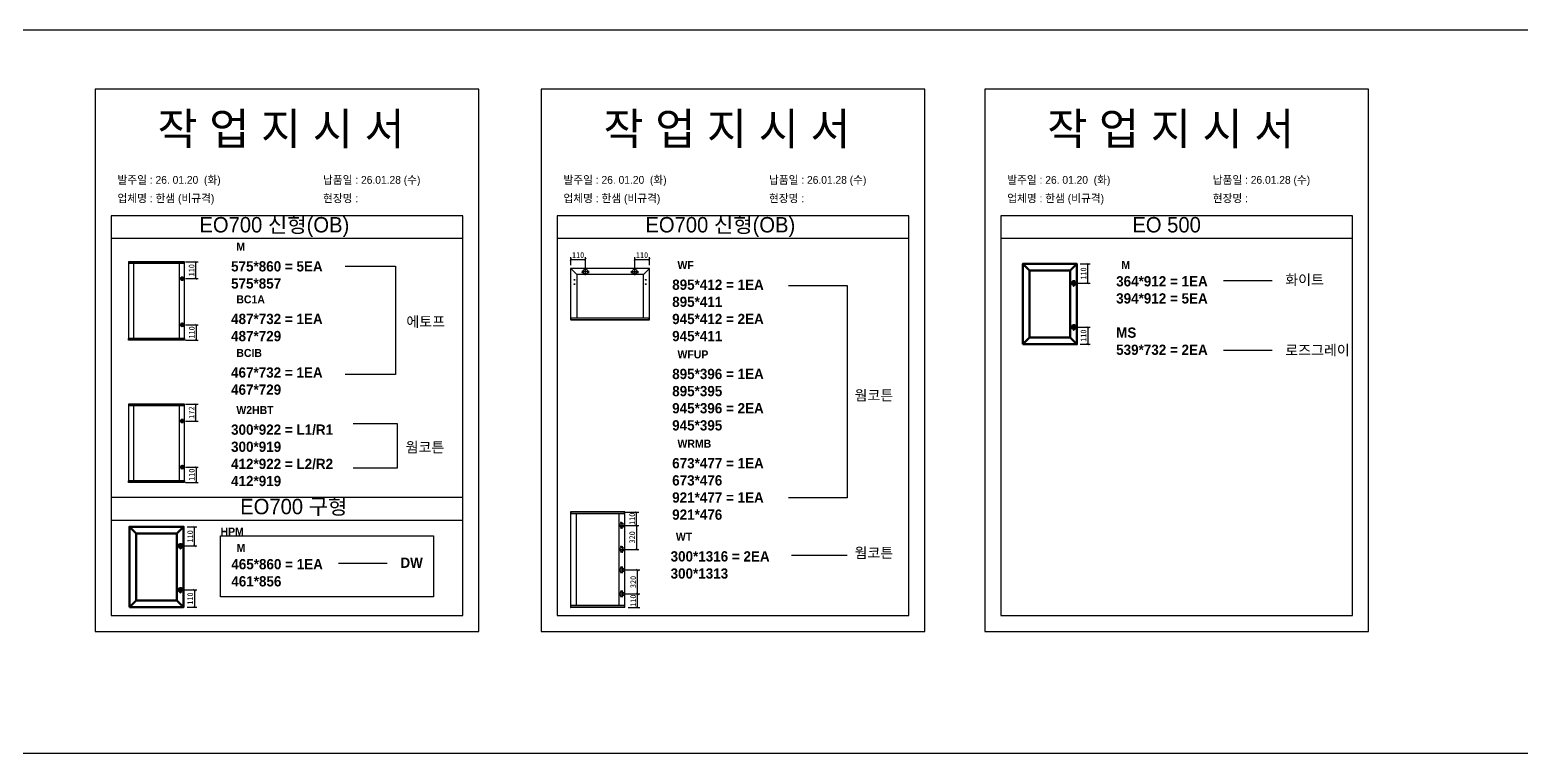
# Model space of a CAD drawing. Header units: millimetres. Extents: x -44117 to 256353, y -2095463 to 65325.
# Drawn here: x 110430 to 116962, y -648275 to -645107 of the extents above; entities that cross this region are included whole.
import ezdxf

# ---------------------------------------------------------------- set-up
doc = ezdxf.new("R2010")
doc.units = ezdxf.units.MM
doc.header["$LTSCALE"] = 10
doc.layers.add('Layer1', color=7, linetype='Continuous', lineweight=70)
doc.styles.add('MtX_Gulim', font='')
doc.styles.get('MtX_Gulim').set_extended_font_data('Gulim', bold=True)
doc.dimstyles.new('ISO-25', dxfattribs={"dimtxt": 2.5, "dimasz": 2.5, "dimexe": 1, "dimexo": 1, "dimtad": 1, "dimtxsty": 'Standard', "dimblk": 'ARCHTICK', "dimcen": 2.5, "dimadec": 0, "dimazin": 0, "dimtfac": 1, "dimtmove": 0, "dimatfit": 3, "dimfxl": 0, "dimarcsym": 0})

# ---------------------------------------------------------------- blocks, each defined once
blk = doc.blocks.new('_ArchTick')
at = {"color": 0, "linetype": 'ByBlock', "const_width": 0.15}
blk.add_lwpolyline([(-0.5, -0.5), (0.5, 0.5)], dxfattribs=at)
blk = doc.blocks.new('*D4565')
at = {"color": 0, "lineweight": -2}
for p, q in [((111112.7, -646122.8), (111167.3, -646122.8)), ((111157.3, -646196.4), (111157.3, -646122.8)), ((111112.7, -646196.4), (111167.3, -646196.4))]:
    blk.add_line(p, q, dxfattribs=at)
at = {"layer": 'Defpoints', "color": 0}
for p in [(111097.7, -646122.8), (111157.3, -646122.8), (111097.7, -646196.4)]:
    blk.add_point(p, dxfattribs=at)
at = {"color": 0, "lineweight": -2, "xscale": 10, "yscale": 10, "zscale": 10}
for p, rotation in [((111157.3, -646122.8), 90), ((111157.3, -646196.4), 270)]:
    blk.add_blockref('_ArchTick', p, dxfattribs=dict(at, rotation=rotation))
at = {"color": 0, "insert": (111138.6, -646159.6), "char_height": 25, "attachment_point": 5, "rotation": 90}
blk.add_mtext('110', dxfattribs=at)
blk = doc.blocks.new('*D4566')
at = {"color": 0, "lineweight": -2}
for p, q in [((111112.7, -646398.3), (111168.3, -646398.3)), ((111158.3, -646398.3), (111158.3, -646465.2)), ((111112.7, -646465.2), (111168.3, -646465.2))]:
    blk.add_line(p, q, dxfattribs=at)
at = {"layer": 'Defpoints', "color": 0}
for p in [(111097.7, -646398.3), (111097.7, -646465.2), (111158.3, -646465.2)]:
    blk.add_point(p, dxfattribs=at)
at = {"color": 0, "lineweight": -2, "xscale": 10, "yscale": 10, "zscale": 10}
for p, rotation in [((111158.3, -646398.3), 90), ((111158.3, -646465.2), 270)]:
    blk.add_blockref('_ArchTick', p, dxfattribs=dict(at, rotation=rotation))
at = {"color": 0, "insert": (111139.5, -646431.8), "char_height": 25, "attachment_point": 5, "rotation": 90}
blk.add_mtext('110', dxfattribs=at)
blk = doc.blocks.new('*D4567')
at = {"color": 0, "lineweight": -2}
for p, q in [((111112.7, -646746.3), (111167.3, -646746.3)), ((111157.3, -646819.9), (111157.3, -646746.3)), ((111112.7, -646819.9), (111167.3, -646819.9))]:
    blk.add_line(p, q, dxfattribs=at)
at = {"layer": 'Defpoints', "color": 0}
for p in [(111097.7, -646746.3), (111157.3, -646746.3), (111097.7, -646819.9)]:
    blk.add_point(p, dxfattribs=at)
at = {"color": 0, "lineweight": -2, "xscale": 10, "yscale": 10, "zscale": 10}
for p, rotation in [((111157.3, -646746.3), 90), ((111157.3, -646819.9), 270)]:
    blk.add_blockref('_ArchTick', p, dxfattribs=dict(at, rotation=rotation))
at = {"color": 0, "insert": (111138.6, -646783.1), "char_height": 25, "attachment_point": 5, "rotation": 90}
blk.add_mtext('172', dxfattribs=at)
blk = doc.blocks.new('*D4568')
at = {"color": 0, "lineweight": -2}
for p, q in [((111112.7, -647021.8), (111168.3, -647021.8)), ((111158.3, -647021.8), (111158.3, -647088.7)), ((111112.7, -647088.7), (111168.3, -647088.7))]:
    blk.add_line(p, q, dxfattribs=at)
at = {"layer": 'Defpoints', "color": 0}
for p in [(111097.7, -647021.8), (111097.7, -647088.7), (111158.3, -647088.7)]:
    blk.add_point(p, dxfattribs=at)
at = {"color": 0, "lineweight": -2, "xscale": 10, "yscale": 10, "zscale": 10}
for p, rotation in [((111158.3, -647021.8), 90), ((111158.3, -647088.7), 270)]:
    blk.add_blockref('_ArchTick', p, dxfattribs=dict(at, rotation=rotation))
at = {"color": 0, "insert": (111139.5, -647055.2), "char_height": 25, "attachment_point": 5, "rotation": 90}
blk.add_mtext('110', dxfattribs=at)
blk = doc.blocks.new('*D4569')
at = {"color": 0, "lineweight": -2}
for p, q in [((112799.2, -646136.7), (112799.2, -646102.1)), ((112799.2, -646112.1), (112863.7, -646112.1)), ((112863.7, -646149.4), (112863.7, -646102.1))]:
    blk.add_line(p, q, dxfattribs=at)
at = {"layer": 'Defpoints', "color": 0}
for p in [(112863.7, -646112.1), (112799.2, -646151.7), (112863.7, -646164.4)]:
    blk.add_point(p, dxfattribs=at)
at = {"color": 0, "lineweight": -2, "xscale": 10, "yscale": 10, "zscale": 10, "rotation": 180}
blk.add_blockref('_ArchTick', (112799.2, -646112.1), dxfattribs=at)
at = {"color": 0, "lineweight": -2, "xscale": 10, "yscale": 10, "zscale": 10}
blk.add_blockref('_ArchTick', (112863.7, -646112.1), dxfattribs=at)
at = {"color": 0, "insert": (112831.4, -646093.3), "char_height": 25, "attachment_point": 5}
blk.add_mtext('110', dxfattribs=at)
blk = doc.blocks.new('*D4570')
at = {"color": 0, "lineweight": -2}
for p, q in [((113079.2, -646149.4), (113079.2, -646102.1)), ((113079.2, -646112.1), (113143.7, -646112.1)), ((113143.7, -646136.7), (113143.7, -646102.1))]:
    blk.add_line(p, q, dxfattribs=at)
at = {"layer": 'Defpoints', "color": 0}
for p in [(113143.7, -646112.1), (113079.2, -646164.4), (113143.7, -646151.7)]:
    blk.add_point(p, dxfattribs=at)
at = {"color": 0, "lineweight": -2, "xscale": 10, "yscale": 10, "zscale": 10, "rotation": 180}
blk.add_blockref('_ArchTick', (113079.2, -646112.1), dxfattribs=at)
at = {"color": 0, "lineweight": -2, "xscale": 10, "yscale": 10, "zscale": 10}
blk.add_blockref('_ArchTick', (113143.7, -646112.1), dxfattribs=at)
at = {"color": 0, "insert": (113111.5, -646093.3), "char_height": 25, "attachment_point": 5}
blk.add_mtext('110', dxfattribs=at)
blk = doc.blocks.new('*D4571')
at = {"color": 0, "lineweight": -2}
for p, q in [((113039, -647219.1), (113097, -647219.1)), ((113087, -647276.9), (113087, -647219.1)), ((113039, -647276.9), (113097, -647276.9))]:
    blk.add_line(p, q, dxfattribs=at)
at = {"layer": 'Defpoints', "color": 0}
for p in [(113024, -647219.1), (113087, -647219.1), (113024, -647276.9)]:
    blk.add_point(p, dxfattribs=at)
at = {"color": 0, "lineweight": -2, "xscale": 10, "yscale": 10, "zscale": 10}
for p, rotation in [((113087, -647219.1), 90), ((113087, -647276.9), 270)]:
    blk.add_blockref('_ArchTick', p, dxfattribs=dict(at, rotation=rotation))
at = {"color": 0, "insert": (113068.2, -647248), "char_height": 25, "attachment_point": 5, "rotation": 90}
blk.add_mtext('110', dxfattribs=at)
blk = doc.blocks.new('*D4572')
at = {"color": 0, "lineweight": -2}
for p, q in [((113039, -647577.5), (113101.5, -647577.5)), ((113091.5, -647636), (113091.5, -647577.5)), ((113050.7, -647636), (113101.5, -647636))]:
    blk.add_line(p, q, dxfattribs=at)
at = {"layer": 'Defpoints', "color": 0}
for p in [(113024, -647577.5), (113091.5, -647577.5), (113035.7, -647636)]:
    blk.add_point(p, dxfattribs=at)
at = {"color": 0, "lineweight": -2, "xscale": 10, "yscale": 10, "zscale": 10}
for p, rotation in [((113091.5, -647577.5), 90), ((113091.5, -647636), 270)]:
    blk.add_blockref('_ArchTick', p, dxfattribs=dict(at, rotation=rotation))
at = {"color": 0, "insert": (113072.8, -647606.8), "char_height": 25, "attachment_point": 5, "rotation": 90}
blk.add_mtext('110', dxfattribs=at)
blk = doc.blocks.new('*D4573')
at = {"color": 0, "lineweight": -2}
for p, q in [((113039, -647472.3), (113101.5, -647472.3)), ((113091.5, -647577.5), (113091.5, -647472.3)), ((113039, -647577.5), (113101.5, -647577.5))]:
    blk.add_line(p, q, dxfattribs=at)
at = {"layer": 'Defpoints', "color": 0}
for p in [(113024, -647472.3), (113091.5, -647472.3), (113024, -647577.5)]:
    blk.add_point(p, dxfattribs=at)
at = {"color": 0, "lineweight": -2, "xscale": 10, "yscale": 10, "zscale": 10}
for p, rotation in [((113091.5, -647472.3), 90), ((113091.5, -647577.5), 270)]:
    blk.add_blockref('_ArchTick', p, dxfattribs=dict(at, rotation=rotation))
at = {"color": 0, "insert": (113072.8, -647524.9), "char_height": 25, "attachment_point": 5, "rotation": 90}
blk.add_mtext('320', dxfattribs=at)
blk = doc.blocks.new('*D4574')
at = {"color": 0, "lineweight": -2}
for p, q in [((113039, -647276.9), (113097, -647276.9)), ((113087, -647276.9), (113087, -647382.1)), ((113039, -647382.1), (113097, -647382.1))]:
    blk.add_line(p, q, dxfattribs=at)
at = {"layer": 'Defpoints', "color": 0}
for p in [(113024, -647276.9), (113024, -647382.1), (113087, -647382.1)]:
    blk.add_point(p, dxfattribs=at)
at = {"color": 0, "lineweight": -2, "xscale": 10, "yscale": 10, "zscale": 10}
for p, rotation in [((113087, -647276.9), 90), ((113087, -647382.1), 270)]:
    blk.add_blockref('_ArchTick', p, dxfattribs=dict(at, rotation=rotation))
at = {"color": 0, "insert": (113068.2, -647329.5), "char_height": 25, "attachment_point": 5, "rotation": 90}
blk.add_mtext('320', dxfattribs=at)
blk = doc.blocks.new('*D4575')
at = {"color": 0, "lineweight": -2}
for p, q in [((111118.7, -647283), (111161.4, -647283)), ((111151.4, -647367.1), (111151.4, -647283)), ((111104.6, -647367.1), (111161.4, -647367.1))]:
    blk.add_line(p, q, dxfattribs=at)
at = {"layer": 'Defpoints', "color": 0}
for p in [(111103.7, -647283), (111151.4, -647283), (111089.6, -647367.1)]:
    blk.add_point(p, dxfattribs=at)
at = {"color": 0, "lineweight": -2, "xscale": 10, "yscale": 10, "zscale": 10}
for p, rotation in [((111151.4, -647283), 90), ((111151.4, -647367.1), 270)]:
    blk.add_blockref('_ArchTick', p, dxfattribs=dict(at, rotation=rotation))
at = {"color": 0, "insert": (111132.7, -647325.1), "char_height": 25, "attachment_point": 5, "rotation": 90}
blk.add_mtext('110', dxfattribs=at)
blk = doc.blocks.new('*D4576')
at = {"color": 0, "lineweight": -2}
for p, q in [((111104.6, -647559.7), (111161.4, -647559.7)), ((111151.4, -647559.7), (111151.4, -647635)), ((111118.7, -647635), (111161.4, -647635))]:
    blk.add_line(p, q, dxfattribs=at)
at = {"layer": 'Defpoints', "color": 0}
for p in [(111089.6, -647559.7), (111103.7, -647635), (111151.4, -647635)]:
    blk.add_point(p, dxfattribs=at)
at = {"color": 0, "lineweight": -2, "xscale": 10, "yscale": 10, "zscale": 10}
for p, rotation in [((111151.4, -647559.7), 90), ((111151.4, -647635), 270)]:
    blk.add_blockref('_ArchTick', p, dxfattribs=dict(at, rotation=rotation))
at = {"color": 0, "insert": (111132.7, -647597.4), "char_height": 25, "attachment_point": 5, "rotation": 90}
blk.add_mtext('110', dxfattribs=at)
blk = doc.blocks.new('*D4577')
at = {"color": 0, "lineweight": -2}
for p, q in [((115030.8, -646131.7), (115073.6, -646131.7)), ((115063.6, -646215.8), (115063.6, -646131.7)), ((115016.8, -646215.8), (115073.6, -646215.8))]:
    blk.add_line(p, q, dxfattribs=at)
at = {"layer": 'Defpoints', "color": 0}
for p in [(115015.8, -646131.7), (115063.6, -646131.7), (115001.8, -646215.8)]:
    blk.add_point(p, dxfattribs=at)
at = {"color": 0, "lineweight": -2, "xscale": 10, "yscale": 10, "zscale": 10}
for p, rotation in [((115063.6, -646131.7), 90), ((115063.6, -646215.8), 270)]:
    blk.add_blockref('_ArchTick', p, dxfattribs=dict(at, rotation=rotation))
at = {"color": 0, "insert": (115044.9, -646173.8), "char_height": 25, "attachment_point": 5, "rotation": 90}
blk.add_mtext('110', dxfattribs=at)
blk = doc.blocks.new('*D4578')
at = {"color": 0, "lineweight": -2}
for p, q in [((115016.8, -646408.4), (115073.6, -646408.4)), ((115063.6, -646408.4), (115063.6, -646483.7)), ((115030.8, -646483.7), (115073.6, -646483.7))]:
    blk.add_line(p, q, dxfattribs=at)
at = {"layer": 'Defpoints', "color": 0}
for p in [(115001.8, -646408.4), (115015.8, -646483.7), (115063.6, -646483.7)]:
    blk.add_point(p, dxfattribs=at)
at = {"color": 0, "lineweight": -2, "xscale": 10, "yscale": 10, "zscale": 10}
for p, rotation in [((115063.6, -646408.4), 90), ((115063.6, -646483.7), 270)]:
    blk.add_blockref('_ArchTick', p, dxfattribs=dict(at, rotation=rotation))
at = {"color": 0, "insert": (115044.9, -646446.1), "char_height": 25, "attachment_point": 5, "rotation": 90}
blk.add_mtext('110', dxfattribs=at)

msp = doc.modelspace()

# ---------------------------------------------------------------- linework, layer by layer
at = {"color": 1}
for p, q in [((104015.69829, -645106.54745), (196284.84516, -645106.54745)), ((104015.69829, -645106.54745), (196284.84516, -645106.54745)), ((104015.69829, -648274.77503), (196284.84516, -648274.77503)), ((104015.69829, -648274.77503), (196284.84516, -648274.77503))]:
    msp.add_line(p, q, dxfattribs=at)
for p, q in [((112326.75819, -645920.91069), (110786.75819, -645920.91069)), ((114279.8493, -645920.91069), (112739.8493, -645920.91069)), ((116223.23247, -645920.91069), (114683.23247, -645920.91069)), ((112326.75819, -646020.91069), (110786.75819, -646020.91069)), ((114279.8493, -646020.91069), (112739.8493, -646020.91069)), ((116223.23247, -646020.91069), (114683.23247, -646020.91069)), ((110861.85275, -646123.07695), (110861.85275, -646464.96384)), ((111108.35339, -646123.51968), (110861.85275, -646123.51968)), ((111108.10742, -646122.83099), (110862.09871, -646122.83099)), ((111107.12358, -646130.20984), (111107.12358, -646122.83099)), ((111108.35339, -646464.96384), (111108.35339, -646123.07695)), ((111108.35339, -646130.20984), (110861.85275, -646130.20984)), ((110883.74334, -646129.71792), (110883.74334, -646457.83095)), ((111086.21683, -646457.83095), (111086.21683, -646130.20984)), ((112798.86081, -646151.66475), (112798.86081, -646376.00508)), ((112825.20156, -646178.0055), (112798.9475, -646151.45547)), ((113143.74665, -646151.36879), (112799.15678, -646151.36879)), ((112825.20156, -646178.0055), (112825.20156, -646368.01406)), ((113117.70186, -646178.0055), (112825.20156, -646178.0055)), ((112879.82025, -646164.39118), (112847.53341, -646164.39118)), ((112852.72618, -646170.31045), (112847.99076, -646170.31045)), ((112850.35847, -646167.94274), (112850.35847, -646172.67816)), ((112863.67682, -646180.5346), (112863.67682, -646148.24776)), ((112879.36289, -646170.31045), (112874.62747, -646170.31045)), ((112876.99518, -646167.94274), (112876.99518, -646172.67816)), ((113063.08319, -646164.39118), (113095.37002, -646164.39118)), ((113068.27596, -646170.31045), (113063.54055, -646170.31045)), ((113065.90826, -646167.94274), (113065.90826, -646172.67816)), ((113079.22661, -646180.5346), (113079.22661, -646148.24776)), ((113094.91268, -646170.31045), (113090.17726, -646170.31045)), ((113092.54497, -646167.94274), (113092.54497, -646172.67816)), ((113117.70186, -646178.0055), (113143.95593, -646151.45547)), ((113117.70186, -646367.42214), (113117.70186, -646178.0055)), ((113144.04261, -646376.00508), (113144.04261, -646151.66475)), ((112812.17918, -646201.09065), (112818.09845, -646201.09065)), ((112812.17918, -646220.03232), (112818.09845, -646220.03232)), ((112815.13881, -646198.13102), (112815.13881, -646204.05029)), ((112815.13881, -646217.07268), (112815.13881, -646222.99195)), ((113130.72426, -646201.09065), (113124.80499, -646201.09065)), ((113130.72426, -646220.03232), (113124.80499, -646220.03232)), ((113127.76463, -646198.13102), (113127.76463, -646204.05029)), ((113127.76463, -646217.07268), (113127.76463, -646222.99195)), ((115870.8287, -646205.22389), (115657.8011, -646205.22389)), ((112798.86081, -646367.42214), (113144.04261, -646367.42214)), ((112798.86081, -646375.47234), (113143.74665, -646375.47234)), ((112799.15678, -646376.30104), (113143.74665, -646376.30104)), ((112800.34063, -646367.42214), (112800.34063, -646376.30104)), ((113142.56279, -646376.30104), (113142.56279, -646367.42214)), ((111108.35339, -646457.83095), (110861.85275, -646457.83095)), ((111108.35339, -646464.52112), (110861.85275, -646464.52112)), ((111108.10742, -646465.20981), (110862.09871, -646465.20981)), ((110863.08255, -646465.20981), (110863.08255, -646457.83095)), ((111107.12358, -646457.83095), (111107.12358, -646465.20981)), ((115870.8287, -646511.66239), (115657.8011, -646511.66239)), ((110861.85275, -646746.52081), (110861.85275, -647088.4077)), ((111108.35339, -646746.96355), (110861.85275, -646746.96355)), ((111108.35339, -646753.65371), (110861.85275, -646753.65371)), ((111108.10742, -646746.27485), (110862.09871, -646746.27485)), ((110883.74334, -646753.16178), (110883.74334, -647081.27482)), ((111086.21683, -647081.27482), (111086.21683, -646753.65371)), ((111107.12358, -646753.65371), (111107.12358, -646746.27485)), ((111108.35339, -647088.4077), (111108.35339, -646746.52081)), ((111108.35339, -647081.27482), (110861.85275, -647081.27482)), ((111108.35339, -647087.96498), (110861.85275, -647087.96498)), ((111108.10742, -647088.65367), (110862.09871, -647088.65367)), ((110863.08255, -647088.65367), (110863.08255, -647081.27482)), ((111107.12358, -647081.27482), (111107.12358, -647088.65367)), ((112326.75819, -647155.11819), (110786.75819, -647155.11819)), ((112798.74925, -647218.62322), (112798.74925, -647635.83108)), ((113035.74282, -647219.10253), (112798.74925, -647219.10253)), ((113035.74282, -647226.34548), (112798.74925, -647226.34548)), ((113035.47654, -647218.35693), (112799.01554, -647218.35693)), ((112800.08068, -647218.35693), (112800.08068, -647226.34548)), ((112822.44861, -647225.81291), (112822.44861, -647628.10883)), ((113011.77718, -647628.10883), (113011.77718, -647226.34548)), ((113034.4114, -647226.34548), (113034.4114, -647218.35693)), ((113035.74282, -647635.83108), (113035.74282, -647218.62322)), ((112326.75819, -647255.11819), (110786.75819, -647255.11819)), ((113009.5017, -647276.93961), (113038.55087, -647276.93961)), ((113021.36344, -647264.95679), (113017.10288, -647264.95679)), ((113021.36344, -647288.92243), (113017.10288, -647288.92243)), ((113019.23316, -647262.82651), (113019.23316, -647267.08707)), ((113019.23316, -647286.79215), (113019.23316, -647291.05271)), ((113024.02629, -647291.46421), (113024.02629, -647262.41503)), ((113019.23316, -647368.00905), (113019.23316, -647372.26961)), ((113024.02629, -647367.59757), (113024.02629, -647396.64675)), ((113009.5017, -647382.12216), (113038.55087, -647382.12216)), ((113021.36344, -647370.13933), (113017.10288, -647370.13933)), ((113021.36344, -647394.10497), (113017.10288, -647394.10497)), ((113019.23316, -647391.97469), (113019.23316, -647396.23525)), ((113765.82692, -647408.23377), (114009.28703, -647408.23377)), ((111995.83261, -647444.4498), (111782.80502, -647444.4498)), ((113009.5017, -647472.33216), (113038.55087, -647472.33216)), ((113021.36344, -647460.34933), (113017.10288, -647460.34933)), ((113021.36344, -647484.31497), (113017.10288, -647484.31497)), ((113019.23316, -647458.21905), (113019.23316, -647462.47961)), ((113019.23316, -647482.18469), (113019.23316, -647486.44525)), ((113024.02629, -647457.80756), (113024.02629, -647486.85674)), ((113019.23316, -647563.40157), (113019.23316, -647567.66213)), ((113024.02629, -647562.99009), (113024.02629, -647592.03927)), ((113035.74282, -647628.10883), (112798.74925, -647628.10883)), ((112800.08068, -647636.09737), (112800.08068, -647628.10883)), ((113009.5017, -647577.51469), (113038.55087, -647577.51469)), ((113021.36344, -647565.53185), (113017.10288, -647565.53185)), ((113021.36344, -647589.49749), (113017.10288, -647589.49749)), ((113019.23316, -647587.36721), (113019.23316, -647591.62777)), ((113034.4114, -647628.10883), (113034.4114, -647636.09737)), ((113035.74282, -647635.35178), (112798.74925, -647635.35178)), ((113035.47654, -647636.09737), (112799.01554, -647636.09737))]:
    msp.add_line(p, q)
for points in [[(110716.75819, -647741.74096), (112396.75819, -647741.74096), (112396.75819, -645365.74096), (110716.75819, -645365.74096)], [(112669.8493, -647741.74096), (114349.8493, -647741.74096), (114349.8493, -645365.74096), (112669.8493, -645365.74096)], [(114613.23247, -647741.74096), (116293.23247, -647741.74096), (116293.23247, -645365.74096), (114613.23247, -645365.74096)], [(111265.45228, -647322.71974), (112198.71604, -647322.71974), (112198.71604, -647589.84959), (111265.45228, -647589.84959)]]:
    msp.add_lwpolyline(points, close=True)
for points in [[(110786.75819, -645920.91069), (110786.75819, -647671.74096), (112326.75819, -647671.74096), (112326.75819, -645920.91069)], [(112739.8493, -645920.91069), (112739.8493, -647671.74096), (114279.8493, -647671.74096), (114279.8493, -645920.91069)], [(114683.23247, -645920.91069), (114683.23247, -647671.74096), (116223.23247, -647671.74096), (116223.23247, -645920.91069)], [(111811.7552, -646141.42121), (112031.54558, -646141.42121), (112031.54558, -646616.92924), (111811.7552, -646616.92924)], [(113752.1661, -646226.50544), (114009.15177, -646226.50544), (114009.15177, -647156.38781), (113752.1661, -647156.38781)], [(111845.88908, -646830.46326), (112038.62834, -646830.46326), (112038.62834, -647026.8745), (111845.88908, -647026.8745)]]:
    msp.add_lwpolyline(points)
for centre, radius in [((112850.35847, -646170.31045), 0.94708), ((112863.67682, -646164.39118), 10.35872), ((112876.99518, -646170.31045), 0.94708), ((113065.90826, -646170.31045), 0.94708), ((113079.22661, -646164.39118), 10.35872), ((113092.54497, -646170.31045), 0.94708), ((112815.13881, -646201.09065), 0.88789), ((112815.13881, -646220.03232), 0.88789), ((113127.76463, -646201.09065), 0.88789), ((113127.76463, -646220.03232), 0.88789), ((113024.02629, -647276.93961), 9.31997), ((113019.23316, -647264.95679), 0.85211), ((113019.23316, -647288.92243), 0.85211), ((113024.02629, -647382.12216), 9.31997), ((113019.23316, -647370.13933), 0.85211), ((113019.23316, -647394.10497), 0.85211), ((113024.02629, -647472.33216), 9.31997), ((113019.23316, -647460.34933), 0.85211), ((113019.23316, -647484.31497), 0.85211), ((113024.02629, -647577.51469), 9.31997), ((113019.23316, -647565.53185), 0.85211), ((113019.23316, -647589.49749), 0.85211)]:
    msp.add_circle(centre, radius)
for centre, radius, start, end in [((111108.10742, -646123.07695), 0.24596, 0, 90), ((112799.15678, -646151.66475), 0.29596, 90, 180), ((113143.74665, -646151.66475), 0.29596, 0, 90), ((112799.15678, -646376.00508), 0.29596, 180, 270), ((113143.74665, -646376.00508), 0.29596, 270, 0), ((110862.09871, -646464.96385), 0.24596, 180, 270), ((111108.10742, -646464.96385), 0.24596, 270, 0), ((111108.10742, -646746.52081), 0.24596, 0, 90), ((110862.09871, -647088.40771), 0.24596, 180, 270), ((111108.10742, -647088.40771), 0.24596, 270, 0), ((112799.01554, -647218.62322), 0.26628, 90, 180), ((113035.47654, -647218.62322), 0.26628, 0, 90), ((112799.01554, -647635.83109), 0.26628, 180, 270), ((113035.47654, -647635.83109), 0.26628, 270, 0)]:
    msp.add_arc(centre, radius, start, end)
at = {"layer": 'Layer1'}
for p, q in [((111097.7154, -646187.38227), (111097.7154, -646205.51267)), ((114808.28993, -646161.3438), (114778.63959, -646131.69346)), ((114986.19198, -646161.3438), (115015.84232, -646131.69346)), ((114989.44967, -646215.83836), (115014.09866, -646215.83836)), ((111097.7154, -646407.39063), (111097.7154, -646389.26023)), ((114778.63959, -646483.73035), (114808.28993, -646454.08001)), ((115015.84232, -646483.73035), (114986.19198, -646454.08001)), ((114986.19198, -646454.08001), (115015.84232, -646483.73035)), ((114989.44967, -646408.40719), (115014.09866, -646408.40719)), ((111097.7154, -646810.82613), (111097.7154, -646828.95653)), ((111097.7154, -647030.83449), (111097.7154, -647012.70409)), ((110896.09855, -647312.65356), (110866.44821, -647283.00322)), ((111074.0006, -647312.65356), (111103.65094, -647283.00322)), ((111077.25829, -647367.14812), (111101.90728, -647367.14812)), ((111077.25829, -647559.71696), (111101.90728, -647559.71696)), ((110866.44821, -647635.04011), (110896.09855, -647605.38977)), ((111103.65094, -647635.04011), (111074.0006, -647605.38977)), ((111074.0006, -647605.38977), (111103.65094, -647635.04011))]:
    msp.add_line(p, q, dxfattribs=at)
for points in [[(114778.63959, -646483.73035), (115015.84232, -646483.73035), (115015.84232, -646131.69346), (114778.63959, -646131.69346)], [(114808.28993, -646454.08001), (114986.19198, -646454.08001), (114986.19198, -646161.3438), (114808.28993, -646161.3438)], [(111106.7806, -646196.44747), (111088.6502, -646196.44747)], [(115001.77416, -646203.51386), (115001.77416, -646228.16286)], [(111106.7806, -646398.32543), (111088.6502, -646398.32543)], [(115001.77416, -646396.0827), (115001.77416, -646420.73169)], [(111106.7806, -646819.89133), (111088.6502, -646819.89133)], [(111106.7806, -647021.76929), (111088.6502, -647021.76929)], [(110866.44821, -647635.04011), (111103.65094, -647635.04011), (111103.65094, -647283.00322), (110866.44821, -647283.00322)], [(110896.09855, -647605.38977), (111074.0006, -647605.38977), (111074.0006, -647312.65356), (110896.09855, -647312.65356)], [(111089.58278, -647354.82362), (111089.58278, -647379.47262)], [(111089.58278, -647547.39246), (111089.58278, -647572.04145)]]:
    msp.add_lwpolyline(points, close=True, dxfattribs=at)
for centre, radius in [((111097.7154, -646196.44747), 6.04347), ((115001.77416, -646215.83836), 8.21633), ((111097.7154, -646398.32543), 6.04347), ((115001.77416, -646408.40719), 8.21633), ((111097.7154, -646819.89133), 6.04347), ((111097.7154, -647021.76929), 6.04347), ((111089.58278, -647367.14812), 8.21633), ((111089.58278, -647559.71696), 8.21633)]:
    msp.add_circle(centre, radius, dxfattribs=at)

# ---------------------------------------------------------------- texts
at = {"linetype": 'Continuous', "style": 'MtX_Gulim'}
for s, height, p in [('M', 35.04934, (111334.93721, -646074.29585)), ('WF', 35.049344, (113266.71091, -646154.71171)), ('M', 35.04934, (115211.01499, -646154.13892)), ('BC1A', 35.049344, (111334.93721, -646304.65307)), ('BCIB', 35.049344, (111334.93721, -646539.23703)), ('WFUP', 35.049344, (113266.71091, -646545.68497)), ('W2HBT', 35.049344, (111334.93721, -646789.45993)), ('WRMB', 35.049344, (113266.71091, -646936.65824)), ('HPM', 35.049344, (111265.45228, -647321.88523)), ('M', 35.04934, (111336.01891, -647393.36484)), ('WT', 35.049344, (113259.75752, -647344.56289))]:
    msp.add_text(s, height=height, dxfattribs=at).set_placement(p)
at = {"attachment_point": 1}
for s, width, gutter_width, heights, insert, char_height in [('{\\fGulim|b0|i0|c129|p50;작 업 지 시 서}', 3307.3198183, 12.5, [-155.84554], (110989.5648, -645469.90348), 140), ('{\\fGulim|b0|i0|c129|p50;작 업 지 시 서}', 3307.3198183, 12.5, [-155.84554], (112942.65591, -645469.90348), 140), ('{\\fGulim|b0|i0|c129|p50;작 업 지 시 서}', 3307.3198183, 12.5, [-155.84554], (114886.03908, -645469.90348), 140), ('\\pt11;{\\fGulim|b0|i0|c129|p50;발주일 : 26. 01.20  (화)}', 3307.3198183, 12.5, [34.50412], (110814.35544, -645746.6239), 34.3), ('{\\fGulim|b0|i0|c129|p50;납품일 : 26.01.28 (수)}', 3307.3198183, 12.5, [35.09023], (111714.33342, -645746.6239), 34.3), ('\\pt11;{\\fGulim|b0|i0|c129|p50;발주일 : 26. 01.20  (화)}', 3307.3198183, 12.5, [34.50412], (112767.44655, -645746.6239), 34.3), ('{\\fGulim|b0|i0|c129|p50;납품일 : 26.01.28 (수)}', 3307.3198183, 12.5, [35.09023], (113667.42454, -645746.6239), 34.3), ('\\pt11;{\\fGulim|b0|i0|c129|p50;발주일 : 26. 01.20  (화)}', 3307.3198183, 12.5, [34.50412], (114710.82972, -645746.6239), 34.3), ('{\\fGulim|b0|i0|c129|p50;납품일 : 26.01.28 (수)}', 3307.3198183, 12.5, [35.09023], (115610.80771, -645746.6239), 34.3), ('{\\fGulim|b0|i0|c129|p50;업체명 : 한샘 (비규격)}', 3307.3198183, 12.5, [36.11279], (110814.35544, -645827.28007), 34.3), ('{\\fGulim|b0|i0|c129|p50;현장명 : }', 3307.3198183, 12.5, [-38.2735], (111714.33342, -645827.28007), 34.3), ('{\\fGulim|b0|i0|c129|p50;업체명 : 한샘 (비규격)}', 3307.3198183, 12.5, [36.11279], (112767.44655, -645827.28007), 34.3), ('{\\fGulim|b0|i0|c129|p50;현장명 : }', 3307.3198183, 12.5, [-38.2735], (113667.42454, -645827.28007), 34.3), ('{\\fGulim|b0|i0|c129|p50;업체명 : 한샘 (비규격)}', 3307.3198183, 12.5, [36.11279], (114710.82972, -645827.28007), 34.3), ('{\\fGulim|b0|i0|c129|p50;현장명 : }', 3307.3198183, 12.5, [-38.2735], (115610.80771, -645827.28007), 34.3), ('{\\fGulim|b0|i0|c129|p50;\\C1;\\C256;EO700 신형(OB)}', 1597.0710432, 6.03612, [-85.06834], (111173.09926, -645926.4394), 67.6045736), ('{\\fGulim|b0|i0|c129|p50;\\C1;\\C256;EO700 신형(OB)}', 1597.0710432, 6.03612, [-85.06834], (113126.19037, -645926.4394), 67.6045736), ('{\\fGulim|b0|i0|c129|p50;EO 500}', 1597.0710432, 6.03612, [-69.31494], (115258.75688, -645926.4394), 67.6045736), ('{\\f굴림|b1|i0|c129|p50;575*860 = 5EA^J\\C1;575*857}', 13607.1496112, 175, [-121.25], (111311.71005, -646119.98289), 45), ('{\\f굴림|b1|i0|c129|p50;364*912 = 1EA\\P394*912 = 5EA\\P\\PMS\\P539*732 = 2EA}', 13607.1496112, 175, [-346.66667], (115187.78783, -646185.29655), 45), ('{\\f굴림|b1|i0|c129|p50;화이트}', 13607.1496112, 175, [-50], (115928.31234, -646178.83409), 45), ('{\\f굴림|b1|i0|c129|p50;895*412 = 1EA^J\\C1;895*411\\P\\C256;945*412 = 2EA\\P\\C1;945*411}', 13607.1496112, 175, [-271.60714], (113243.48375, -646200.39874), 45), ('{\\f굴림|b1|i0|c129|p50;487*732 = 1EA^J\\C1;487*729}', 13607.1496112, 175, [-121.36905], (111311.71005, -646350.34011), 45), ('{\\f굴림|b1|i0|c129|p50;에토프}', 13607.1496112, 175, [-50.05952], (112079.38675, -646362.1261), 45), ('{\\f굴림|b1|i0|c129|p50;로즈그레이}', 13607.1496112, 175, [-50.05952], (115928.31234, -646487.38597), 45), ('{\\f굴림|b1|i0|c129|p50;467*732 = 1EA^J\\C1;467*729}', 13607.1496112, 175, [-121.36905], (111311.71005, -646584.92407), 45), ('{\\f굴림|b1|i0|c129|p50;895*396 = 1EA^J\\C1;895*395\\P\\C256;945*396 = 2EA\\P\\C1;945*395}', 13607.1496112, 175, [-271.4881], (113243.48375, -646591.37201), 45), ('{\\f굴림|b1|i0|c129|p50;웜코튼}', 13607.1496112, 175, [-48.57143], (114042.12449, -646684.9055), 45), ('{\\f굴림|b1|i0|c129|p50;300*922 = L1/R1^J\\C1;300*919\\P\\C256;412*922 = L2/R2\\P\\C1;412*919}', 13607.1496112, 175, [-279.70238], (111311.71005, -646835.14696), 45), ('{\\f굴림|b1|i0|c129|p50;웜코튼}', 13607.1496112, 175, [-48.57143], (112076.01383, -646912.26212), 45), ('{\\f굴림|b1|i0|c129|p50;673*477 = 1EA^J\\C1;673*476\\P\\C256;921*477 = 1EA\\P\\C1;921*476}', 13607.1496112, 175, [-271.60714], (113243.48375, -646982.34528), 45), ('{\\fGulim|b0|i0|c129|p50;EO700 구형}', 1597.0710432, 6.03612, [-75.43626], (111351.68136, -647160.6469), 67.6045736), ('{\\f굴림|b1|i0|c129|p50;465*860 = 1EA^J\\C1;461*856}', 13607.1496112, 175, [-121.36905], (111312.79175, -647424.52246), 45), ('{\\f굴림|b1|i0|c129|p50;DW}', 13607.1496112, 175, [-46.25], (112053.31625, -647418.06001), 45), ('{\\f굴림|b1|i0|c129|p50;300*1316 = 2EA\\P\\C1;300*1313}', 13607.1496112, 175, [-121.36905], (113236.53036, -647390.24993), 45), ('{\\f굴림|b1|i0|c129|p50;웜코튼}', 13607.1496112, 175, [-48.57143], (114042.12449, -647374.70915), 45)]:
    msp.add_mtext_dynamic_manual_height_columns(s, width=width, gutter_width=gutter_width, heights=heights, dxfattribs=dict(at, insert=insert, char_height=char_height))

# ---------------------------------------------------------------- dimensions: what is measured, and where the dimension line sits
for base, p1, p2, text, picture, middle in [((111157.32918, -646122.83099), (111097.7154, -646196.44747), (111097.7154, -646122.83099), '110', '*D4565', (111138.57918, -646159.63923)), ((115063.60179, -646131.69346), (115001.77416, -646215.83836), (115015.84232, -646131.69346), '110', '*D4577', (115044.85179, -646173.76591)), ((111158.28265, -646465.20981), (111097.7154, -646398.32543), (111097.7154, -646465.20981), '110', '*D4566', (111139.53265, -646431.76762)), ((115063.60179, -646483.73035), (115001.77416, -646408.40719), (115015.84232, -646483.73035), '110', '*D4578', (115044.85179, -646446.06877)), ((111157.32918, -646746.27485), (111097.7154, -646819.89133), (111097.7154, -646746.27485), '172', '*D4567', (111138.57918, -646783.08309)), ((111158.28265, -647088.65367), (111097.7154, -647021.76929), (111097.7154, -647088.65367), '110', '*D4568', (111139.53265, -647055.21148)), ((111151.41041, -647283.00322), (111089.58278, -647367.14812), (111103.65094, -647283.00322), '110', '*D4575', (111132.66041, -647325.07567)), ((113086.95142, -647382.12216), (113024.02629, -647276.93962), (113024.02629, -647382.12216), '320', '*D4574', (113068.20142, -647329.53089)), ((113091.52288, -647472.33216), (113024.02629, -647577.51468), (113024.02629, -647472.33216), '320', '*D4573', (113072.77288, -647524.92342)), ((111151.41041, -647635.04011), (111089.58278, -647559.71696), (111103.65094, -647635.04011), '110', '*D4576', (111132.66041, -647597.37853)), ((113091.52288, -647577.51468), (113035.66483, -647636.01938), (113024.02629, -647577.51468), '110', '*D4572', (113072.77288, -647606.76703))]:
    dim = msp.add_linear_dim(base=base, p1=p1, p2=p2, angle=90, text=text, dimstyle='ISO-25', override={"dimscale": 10, "dimasz": 1, "dimexo": 1.5, "dimtxsty": 'Standard'})
    dim.commit()
    dim.dimension.update_dxf_attribs({"geometry": picture, "text_midpoint": middle})
for base, p1, p2, picture, middle in [((112863.67683, -646112.08435), (112799.15678, -646151.66475), (112863.67683, -646164.39118), '*D4569', (112831.4168, -646093.33435)), ((113143.74665, -646112.08435), (113079.22661, -646164.39118), (113143.74665, -646151.66475), '*D4570', (113111.48663, -646093.33435))]:
    dim = msp.add_linear_dim(base=base, p1=p1, p2=p2, text='110', dimstyle='ISO-25', override={"dimscale": 10, "dimasz": 1, "dimexo": 1.5, "dimtxsty": 'Standard'})
    dim.commit()
    dim.dimension.update_dxf_attribs({"geometry": picture, "text_midpoint": middle})
dim = msp.add_linear_dim(base=(113086.95142, -647219.10253), p1=(113024.02629, -647276.93961), p2=(113024.02629, -647219.10253), angle=90, text='110', dimstyle='ISO-25', override={"dimscale": 10, "dimasz": 1, "dimexo": 1.5, "dimtxsty": 'Standard'})
dim.commit()
dim.dimension.update_dxf_attribs({"geometry": '*D4571', "text_midpoint": (113086.95142, -647248.02107), "dimtype": 160})

doc.saveas('drawing.dxf')
